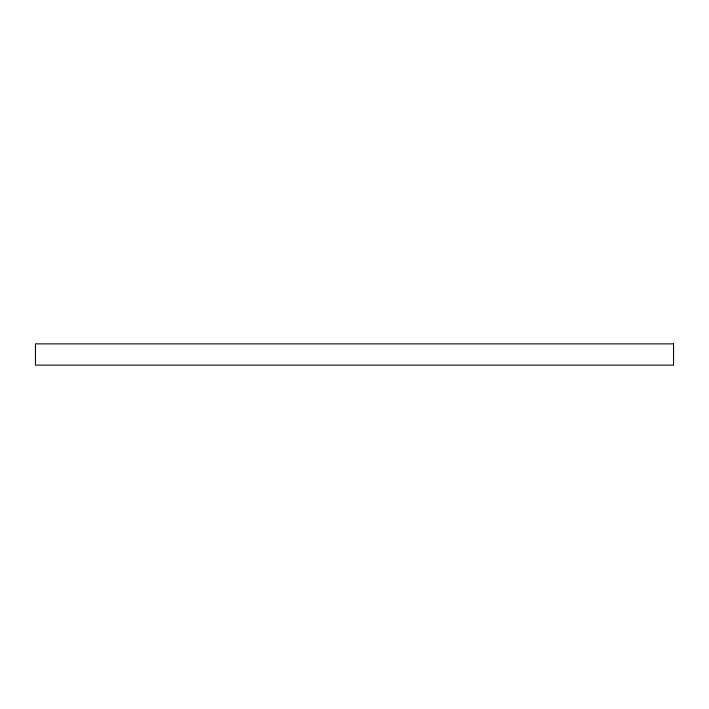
<?xml version="1.0" encoding="UTF-8"?>
<svg xmlns="http://www.w3.org/2000/svg" width="709" height="709" viewBox="0 0 709 709"><rect width="100%" height="100%" fill="white"/><g stroke="black" fill="none" stroke-linecap="round" stroke-linejoin="round"><path stroke-width="1.06" d="M673.55 343.865L35.45 343.865L35.45 365.135L673.55 365.135L673.55 343.865"/></g></svg>
